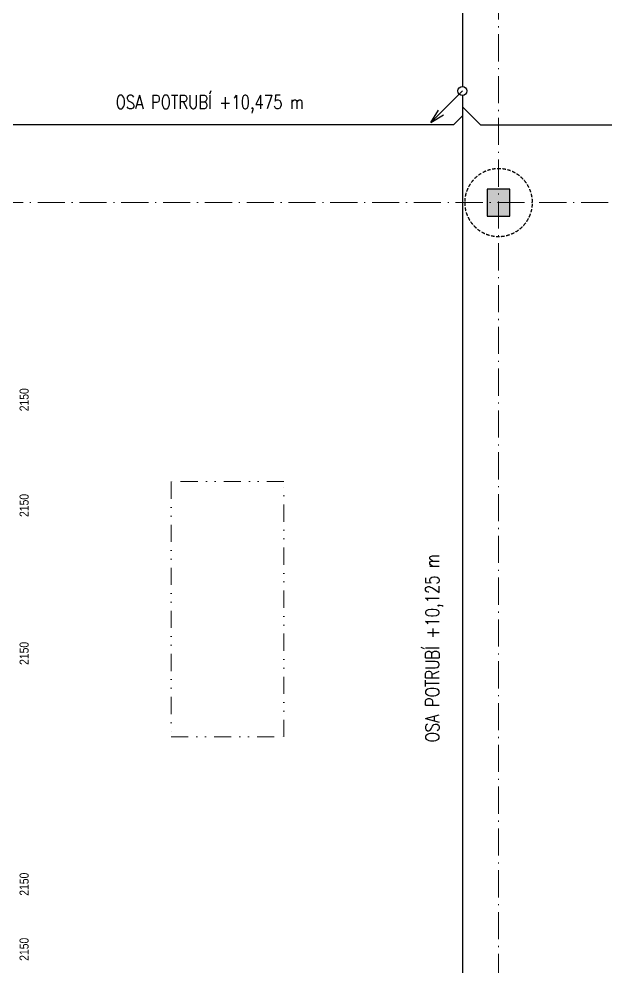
# Model space of a CAD drawing. Header units: millimetres. Extents: x 325046 to 1268204, y 1875583 to 2761998.
# Drawn here: x 719464 to 732457, y 2549976 to 2570956 of the extents above; entities that cross this region are included whole.
import ezdxf

# ---------------------------------------------------------------- set-up
doc = ezdxf.new("R2010")
doc.units = ezdxf.units.MM
doc.header["$LTSCALE"] = 100
for name, pattern in [('ACAD_ISO10W100', [18.5, 12, -3, 0.5, -3]), ('DASHED', [0.75, 0.5, -0.25]), ('DIVIDE', [31.75, 12.7, -6.35, 0, -6.35, 0, -6.35]), ('SO02_F11anp01$0${ Leader Line}', [0])]:
    doc.linetypes.add(name, pattern=pattern)
for name, color, linetype, lineweight, true_color in [('Korabek-text', 7, 'Continuous', 0, 0x7a7a7a), ('Korabek-trasy', 7, 'Continuous', 30, 0x7478c3), ('Světlíky', 7, 'DIVIDE', 15, 0xf81696)]:
    doc.layers.add(name, color=color, linetype=linetype, lineweight=lineweight, true_color=true_color)
doc.layers.add('kóty 100', color=5, linetype='Continuous')
doc.layers.add('ŽB- SLOUPY', color=3, linetype='Continuous')
doc.layers.add('Objekty - osy', color=5, linetype='ACAD_ISO10W100', lineweight=20)
doc.layers.add('ŽB - Šraf-prefa', color=253, linetype='Continuous', lineweight=13)
doc.layers.add('Příprava na dock', color=7, linetype='Continuous', true_color=0x616161)
doc.styles.add('ARIAL NARROW', font='ARIALN.TTF')
doc.styles.add('ROMANS', font='romans.shx', dxfattribs={"width": 0.8})

# ---------------------------------------------------------------- blocks, each defined once
blk = doc.blocks.new('H1 PU')
at = {"layer": 'Příprava na dock', "linetype": 'DASHED', "ltscale": 1.5}
blk.add_circle((1537736, -4876565), 750, dxfattribs=at)
blk = doc.blocks.new('A$C73023567')
at = {"layer": 'Korabek-trasy'}
for p, q in [((23475, 122275.6), (23475, 103415.6)), ((23475, 103315.6), (22777.7, 102618.2)), ((23475, 103215.6), (23475, 79415.6)), ((22777.7, 102618.2), (22948.4, 102892.8)), ((23475, 102966.2), (23875.7, 102565.6)), ((22777.7, 102618.2), (23052.3, 102788.9)), ((23475, 102765.9), (23274.7, 102565.6)), ((23274.7, 102565.6), (13475.3, 102565.6)), ((23875.7, 102565.6), (29074.7, 102565.6))]:
    blk.add_line(p, q, dxfattribs=at)
blk.add_circle((23475, 103315.6), 100, dxfattribs=at)
at = {"layer": 'Korabek-text', "char_height": 300, "width": 28411.347, "attachment_point": 7, "style": 'ROMANS'}
for s, insert, rotation in [('OSA POTRUBÍ +10,475 m', (15799.6, 102827), 0), ('OSA POTRUBÍ +10,125 m', (23048.2, 88901.8), 90)]:
    blk.add_mtext(s, dxfattribs=dict(at, insert=insert, rotation=rotation))

msp = doc.modelspace()

# ---------------------------------------------------------------- hatches: boundary and pattern name
at = {"layer": 'ŽB - Šraf-prefa'}
h = msp.add_hatch(color=256, dxfattribs=at)
h.dxf.hatch_style = 1
h.paths.add_polyline_path([(729828.7, 2566592.7), (730328.7, 2566592.7), (730328.7, 2567192.7), (729828.7, 2567192.7)])

# ---------------------------------------------------------------- linework, layer by layer
at = {"layer": 'Objekty - osy', "ltscale": 0.5}
for points in [[(730078.7, 2591892.7), (730078.7, 2469892.7)], [(705078.7, 2566892.7), (1079078.7, 2566892.7)]]:
    msp.add_lwpolyline(points, dxfattribs=at)
at = {"layer": 'Světlíky', "ltscale": 0.3}
msp.add_lwpolyline([(722828.7, 2555067.7), (725328.7, 2555067.7), (725328.7, 2560717.7), (722828.7, 2560717.7)], close=True, dxfattribs=at)
at = {"layer": 'ŽB- SLOUPY'}
msp.add_lwpolyline([(729828.7, 2566592.7), (730328.7, 2566592.7), (730328.7, 2567192.7), (729828.7, 2567192.7)], close=True, dxfattribs=at)

# ---------------------------------------------------------------- block references
at = {"layer": 'Korabek-trasy', "linetype": 'SO02_F11anp01$0${ Leader Line}'}
msp.add_blockref('A$C73023567', (705803.7, 2466047.2), dxfattribs=at)
at = {"layer": 'Příprava na dock', "xscale": -1, "rotation": 89.99999999999993}
msp.add_blockref('H1 PU', (-4146486.3, 4104628.7), dxfattribs=at)

# ---------------------------------------------------------------- texts
at = {"layer": 'kóty 100', "color": 7, "ltscale": 100, "style": 'ARIAL NARROW'}
for p in [(719677.8, 2562274.4), (719677.8, 2559935.8), (719677.8, 2556662.2), (719677.8, 2551554.2), (719677.8, 2550114.4)]:
    msp.add_text('2150', height=200, rotation=90, dxfattribs=at).set_placement(p)

doc.saveas('drawing.dxf')
